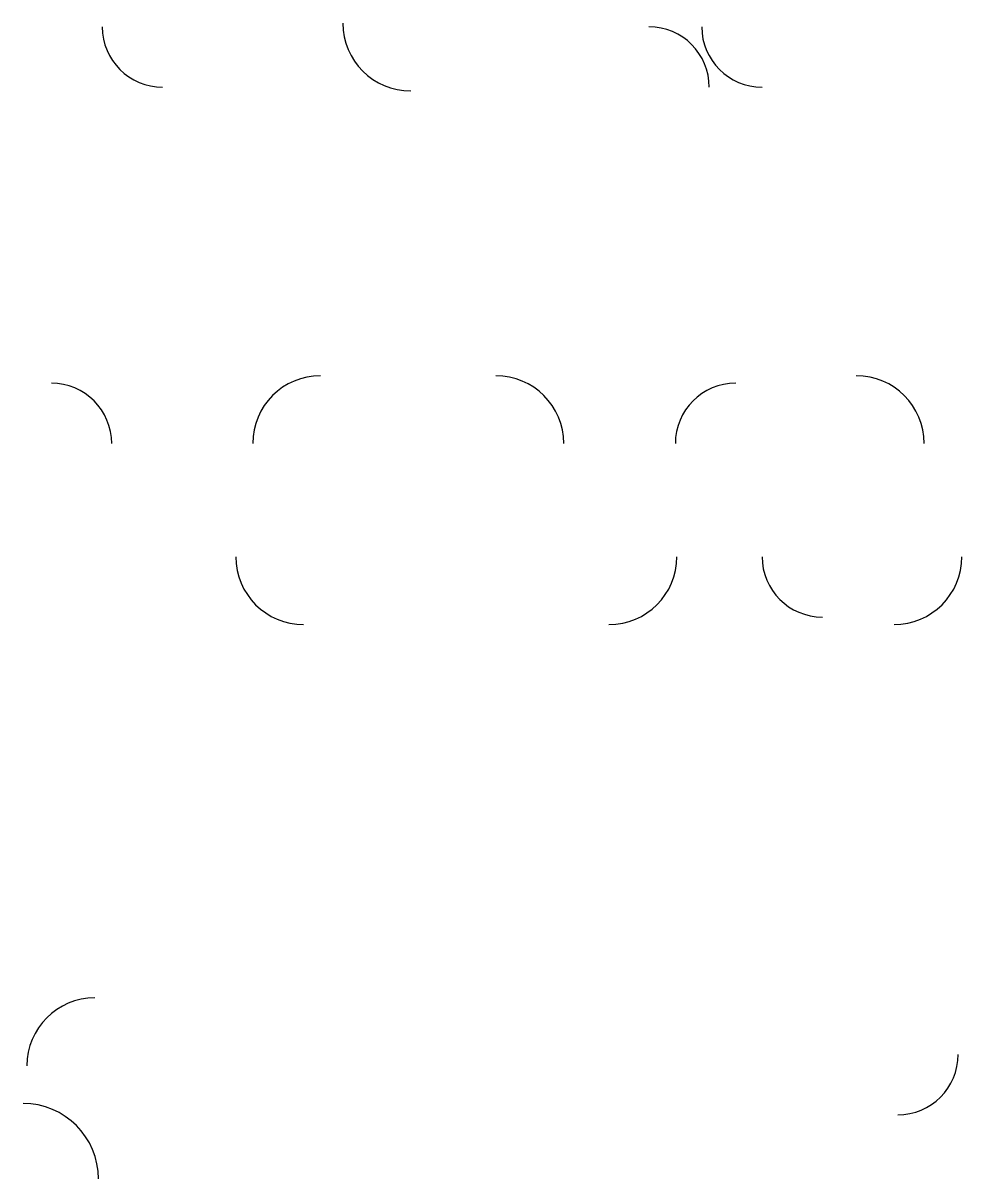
# Model space of a CAD drawing. Extents: x 1300 to 13750, y 1000 to 16325.
import ezdxf

# ---------------------------------------------------------------- set-up
doc = ezdxf.new("R2010")
doc.units = 0

msp = doc.modelspace()

# ---------------------------------------------------------------- linework, layer by layer
at = {"layer": 'A-DOOR'}
for centre, radius, start, end in [((3150, 16275), 800, 180, 270), ((6440, 16325), 900, 180, 270), ((9600, 15475), 800, 0, 90), ((11100, 16275), 800, 180, 270), ((5245, 10750), 900, 90, 180), ((7570, 10750), 900, 0, 90), ((12350, 10750), 900, 0, 90), ((1675, 10750), 800, 0, 90), ((10750, 10750), 800, 90, 180), ((5020, 9250), 900, 180, 270), ((9070, 9250), 900, -90, 0), ((11900, 9250), 800, 180, 270), ((12850, 9250), 900, -90, 0), ((2250, 2500), 900, 90, 180), ((12900, 2650), 800, -90, 0), ((1300, 1000), 1000, 0, 90)]:
    msp.add_arc(centre, radius, start, end, dxfattribs=at)
at = {"layer": 'A-FLOOR-0-A-DOOR'}
for centre, radius, start, end in [((3150, 16275), 800, 180, 270), ((6440, 16325), 900, 180, 270), ((9600, 15475), 800, 0, 90), ((11100, 16275), 800, 180, 270), ((5245, 10750), 900, 90, 180), ((7570, 10750), 900, 0, 90), ((12350, 10750), 900, 0, 90), ((1675, 10750), 800, 0, 90), ((10750, 10750), 800, 90, 180), ((5020, 9250), 900, 180, 270), ((9070, 9250), 900, -90, 0), ((11900, 9250), 800, 180, 270), ((12850, 9250), 900, -90, 0), ((2250, 2500), 900, 90, 180), ((12900, 2650), 800, -90, 0), ((1300, 1000), 1000, 0, 90)]:
    msp.add_arc(centre, radius, start, end, dxfattribs=at)

doc.saveas('drawing.dxf')
